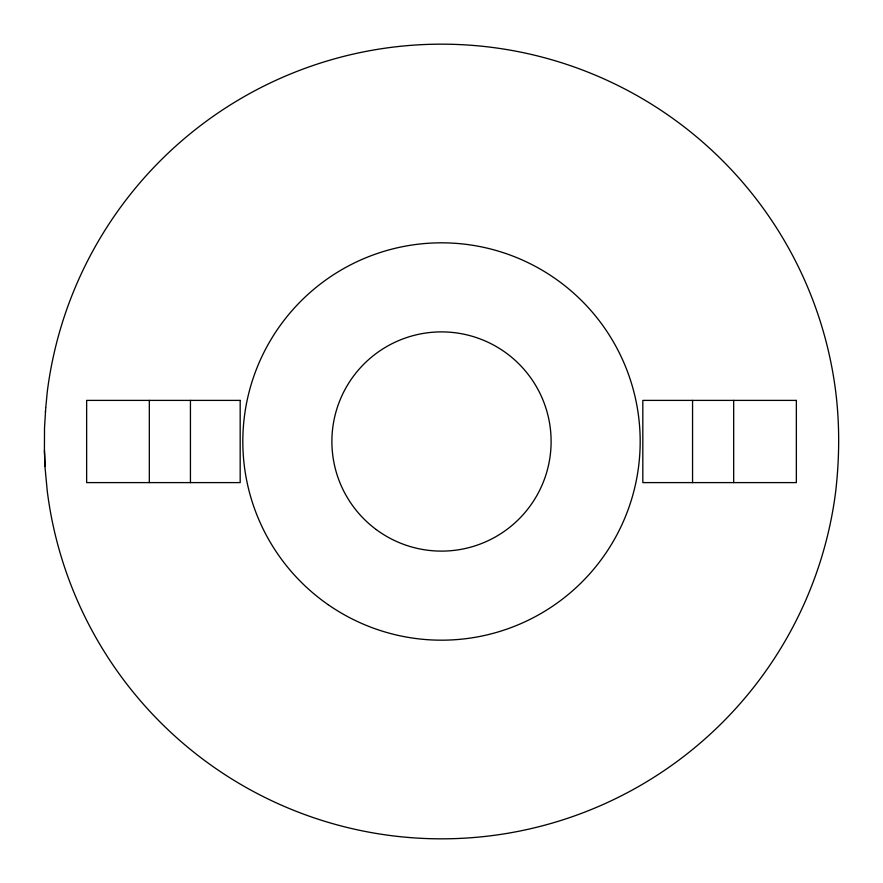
<?xml version="1.0" encoding="UTF-8"?>
<svg xmlns="http://www.w3.org/2000/svg" width="883" height="883" viewBox="0 0 883 883"><rect width="100%" height="100%" fill="white"/><g stroke="black" fill="none" stroke-linecap="round" stroke-linejoin="round"><path stroke-width="1.32" d="M45.795 407.427L47.285 391.699A397.35 397.35 0 0 1 835.715 391.699C839.81 424.767 839.479 458.233 835.715 491.301A397.35 397.35 0 0 1 47.285 491.301L44.934 466.445A370.661 370.463 88.2 0 0 44.426 450.341L44.514 427.913L45.75 407.858M45.397 411.831L45.452 411.169M44.426 450.341L44.934 466.445M733.674 400.396L733.674 482.604M692.559 400.396L692.559 482.604M190.441 400.396L190.441 482.604M149.326 400.396L149.326 482.604M240.176 400.396L86.644 400.396L86.644 482.604L240.176 482.604L240.176 400.396M796.356 400.396L642.824 400.396L642.824 482.604L796.356 482.604L796.356 400.396M376.224 529.557A109.613 109.613 0 0 0 550.396 453.994A109.613 109.613 0 0 0 397.869 340.948A109.613 109.613 0 0 0 376.224 529.557M328.112 604.645A198.675 198.675 0 0 0 639.48 458.122A198.675 198.675 0 0 0 356.909 261.732A198.675 198.675 0 0 0 328.112 604.645"/></g></svg>
